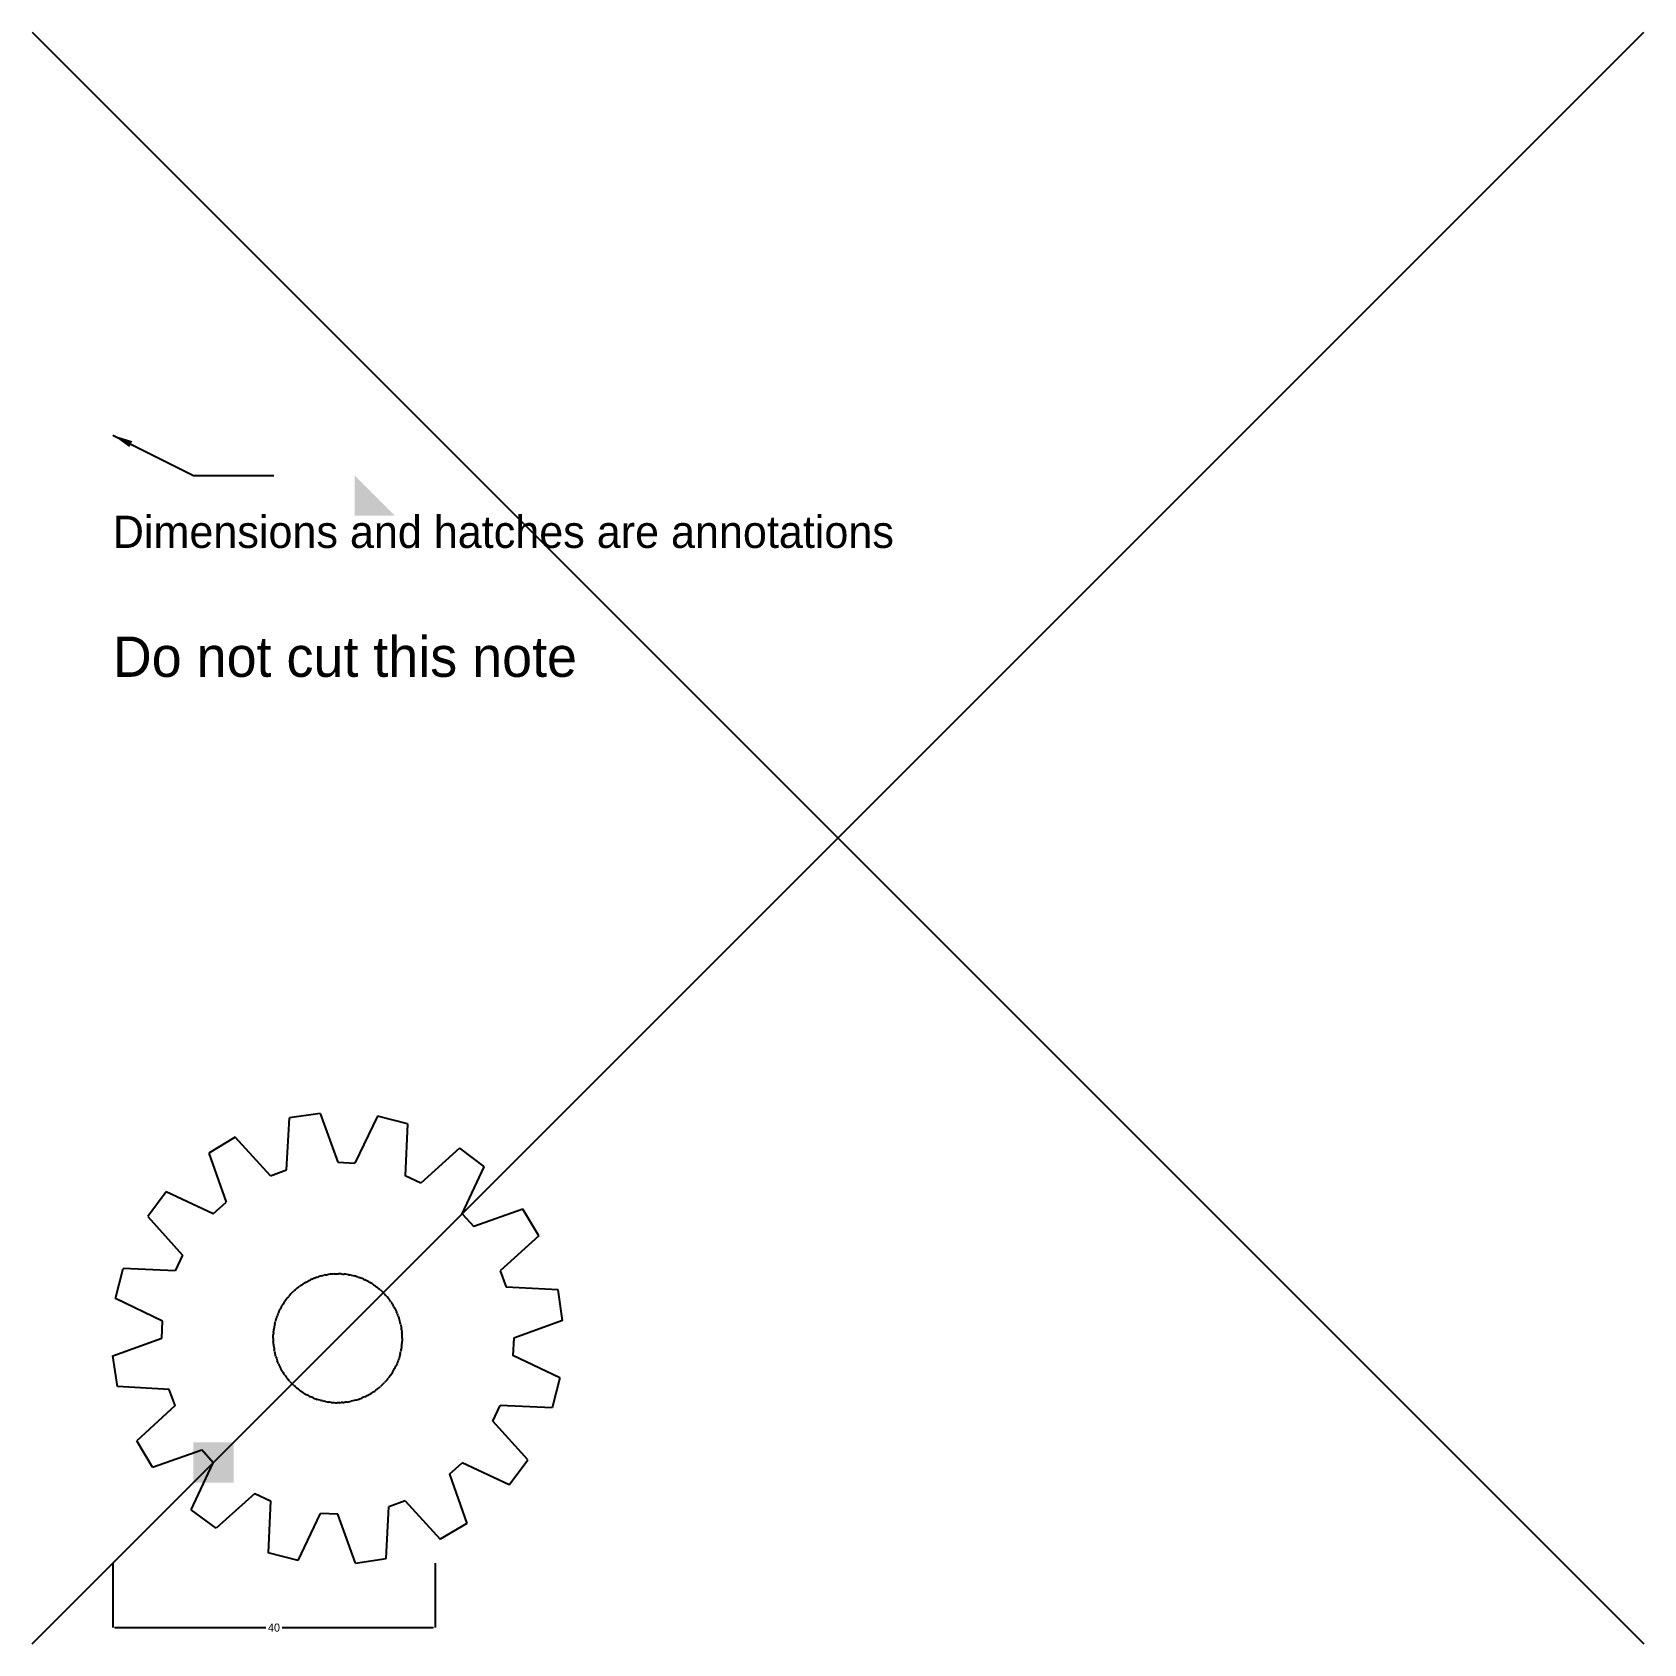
# Model space of a CAD drawing. Header units: millimetres. Extents: x 0 to 200, y 0 to 200.
import ezdxf

# ---------------------------------------------------------------- set-up
doc = ezdxf.new("R2010")
doc.units = ezdxf.units.MM
for name, color, linetype in [('ANNOTATION', 3, 'Continuous'), ('bend', 4, 'Continuous'), ('CUT', 7, 'Continuous'), ('extent', 6, 'Continuous')]:
    doc.layers.add(name, color=color, linetype=linetype)
doc.dimstyles.get("Standard").update_dxf_attribs({"dimtxt": 2.5, "dimasz": 2.5, "dimexe": 1.25, "dimexo": 0.625, "dimtad": 1, "dimcen": 2.5, "dimazin": 3, "dimtfac": 1, "dimtmove": 0, "dimatfit": 3})

# ---------------------------------------------------------------- blocks, each defined once
blk = doc.blocks.new('_CLOSEDFILLED')
at = {"color": 0, "linetype": 'BYBLOCK'}
blk.add_solid([(-1, 0.16), (0, 0), (-1, -0.16)], dxfattribs=at)
blk = doc.blocks.new('*D1')
for p, q in [((10, 10), (10, 2)), ((50, 10), (50, 2)), ((10.25, 2), (29, 2)), ((31, 2), (49.75, 2))]:
    blk.add_line(p, q)
at = {"layer": 'Defpoints'}
for p in [(10, 10), (50, 10), (10, 2)]:
    blk.add_point(p, dxfattribs=at)
at = {"layer": 'ANNOTATION', "xscale": 0.25, "yscale": 0.25, "rotation": 180}
blk.add_blockref('_CLOSEDFILLED', (10, 2), dxfattribs=at)
at = {"layer": 'ANNOTATION', "xscale": 0.25, "yscale": 0.25}
blk.add_blockref('_CLOSEDFILLED', (50, 2), dxfattribs=at)
at = {"layer": 'ANNOTATION', "insert": (30, 2), "char_height": 1, "attachment_point": 5}
blk.add_mtext('40', dxfattribs=at)

msp = doc.modelspace()

# ---------------------------------------------------------------- hatches: boundary and pattern name
at = {"layer": 'ANNOTATION'}
msp.add_hatch(color=3, dxfattribs=at).paths.add_polyline_path([(20, 20), (25, 20), (25, 25), (20, 25)])

# ---------------------------------------------------------------- linework, layer by layer
msp.add_solid([(40, 140), (45, 140), (40, 145)], dxfattribs=at)
at = {"layer": 'bend'}
msp.add_line((0, 0), (200, 200), dxfattribs=at)
at = {"layer": 'CUT'}
for p, q in [((31.574, 58.813), (31.913, 65.263)), ((35.717, 65.827), (31.913, 65.263)), ((35.717, 65.827), (37.914, 59.754)), ((42.836, 65.478), (40.054, 59.649)), ((46.566, 64.543), (42.836, 65.478)), ((46.566, 64.543), (46.271, 58.091)), ((25.202, 62.862), (21.904, 60.885)), ((29.556, 58.091), (25.202, 62.862)), ((21.904, 60.885), (24.059, 54.796)), ((53.01, 61.496), (48.209, 57.175)), ((53.01, 61.496), (56.098, 59.205)), ((29.556, 58.091), (31.574, 58.813)), ((37.914, 59.754), (40.054, 59.649)), ((48.209, 57.175), (46.271, 58.091)), ((53.357, 53.357), (56.098, 59.205)), ((16.622, 56.098), (14.332, 53.01)), ((22.47, 53.357), (16.622, 56.098)), ((22.47, 53.357), (24.059, 54.796)), ((14.332, 53.01), (18.653, 48.209)), ((53.357, 53.357), (54.796, 51.769)), ((60.885, 53.924), (54.796, 51.769)), ((62.862, 50.625), (60.885, 53.924)), ((62.862, 50.625), (58.091, 46.271)), ((18.653, 48.209), (17.736, 46.271)), ((10.35, 42.836), (11.284, 46.566)), ((17.736, 46.271), (11.284, 46.566)), ((58.091, 46.271), (58.813, 44.254)), ((32.614, 43.906), (32.749, 44.023)), ((32.886, 44.136), (32.749, 44.023)), ((32.886, 44.136), (33.026, 44.247)), ((33.026, 44.247), (33.168, 44.354)), ((33.313, 44.458), (33.168, 44.354)), ((33.313, 44.458), (33.46, 44.559)), ((33.609, 44.657), (33.46, 44.559)), ((33.76, 44.751), (33.609, 44.657)), ((33.914, 44.842), (33.76, 44.751)), ((33.914, 44.842), (34.069, 44.929)), ((34.069, 44.929), (34.226, 45.013)), ((34.226, 45.013), (34.385, 45.094)), ((34.385, 45.094), (34.546, 45.17)), ((34.709, 45.244), (34.546, 45.17)), ((34.709, 45.244), (34.873, 45.313)), ((35.038, 45.379), (34.873, 45.313)), ((35.038, 45.379), (35.205, 45.441)), ((35.374, 45.5), (35.205, 45.441)), ((35.374, 45.5), (35.543, 45.555)), ((35.714, 45.605), (35.543, 45.555)), ((35.886, 45.653), (35.714, 45.605)), ((35.886, 45.653), (36.059, 45.696)), ((36.059, 45.696), (36.233, 45.735)), ((36.408, 45.771), (36.233, 45.735)), ((36.408, 45.771), (36.583, 45.802)), ((36.759, 45.83), (36.583, 45.802)), ((36.936, 45.854), (36.759, 45.83)), ((37.113, 45.874), (36.936, 45.854)), ((37.29, 45.889), (37.113, 45.874)), ((37.468, 45.901), (37.29, 45.889)), ((37.468, 45.901), (37.646, 45.909)), ((37.646, 45.909), (37.825, 45.913)), ((37.825, 45.913), (38.003, 45.913)), ((38.181, 45.909), (38.003, 45.913)), ((38.359, 45.901), (38.181, 45.909)), ((38.359, 45.901), (38.537, 45.889)), ((38.537, 45.889), (38.714, 45.874)), ((38.892, 45.854), (38.714, 45.874)), ((39.068, 45.83), (38.892, 45.854)), ((39.244, 45.802), (39.068, 45.83)), ((39.244, 45.802), (39.42, 45.771)), ((39.594, 45.735), (39.42, 45.771)), ((39.594, 45.735), (39.768, 45.696)), ((39.768, 45.696), (39.941, 45.653)), ((40.113, 45.605), (39.941, 45.653)), ((40.284, 45.555), (40.113, 45.605)), ((40.454, 45.5), (40.284, 45.555)), ((40.454, 45.5), (40.622, 45.441)), ((40.789, 45.379), (40.622, 45.441)), ((40.955, 45.313), (40.789, 45.379)), ((41.119, 45.244), (40.955, 45.313)), ((41.119, 45.244), (41.281, 45.17)), ((41.442, 45.094), (41.281, 45.17)), ((41.601, 45.013), (41.442, 45.094)), ((41.758, 44.929), (41.601, 45.013)), ((41.914, 44.842), (41.758, 44.929)), ((42.067, 44.751), (41.914, 44.842)), ((42.218, 44.657), (42.067, 44.751)), ((42.218, 44.657), (42.368, 44.559)), ((42.368, 44.559), (42.514, 44.458)), ((42.514, 44.458), (42.659, 44.354)), ((42.659, 44.354), (42.801, 44.247)), ((42.941, 44.136), (42.801, 44.247)), ((43.079, 44.023), (42.941, 44.136)), ((43.214, 43.906), (43.079, 44.023)), ((65.263, 43.914), (58.813, 44.254)), ((16.179, 40.054), (10.35, 42.836)), ((31.123, 42.143), (31.03, 41.991)), ((31.219, 42.293), (31.123, 42.143)), ((31.318, 42.441), (31.219, 42.293)), ((31.421, 42.587), (31.318, 42.441)), ((31.526, 42.731), (31.421, 42.587)), ((31.635, 42.872), (31.526, 42.731)), ((31.635, 42.872), (31.747, 43.01)), ((31.747, 43.01), (31.862, 43.146)), ((31.98, 43.28), (31.862, 43.146)), ((32.101, 43.411), (31.98, 43.28)), ((32.225, 43.539), (32.101, 43.411)), ((32.225, 43.539), (32.352, 43.664)), ((32.352, 43.664), (32.482, 43.787)), ((32.614, 43.906), (32.482, 43.787)), ((43.214, 43.906), (43.346, 43.787)), ((43.346, 43.787), (43.475, 43.664)), ((43.602, 43.539), (43.475, 43.664)), ((43.726, 43.411), (43.602, 43.539)), ((43.726, 43.411), (43.847, 43.28)), ((43.847, 43.28), (43.965, 43.146)), ((44.08, 43.01), (43.965, 43.146)), ((44.192, 42.872), (44.08, 43.01)), ((44.301, 42.731), (44.192, 42.872)), ((44.407, 42.587), (44.301, 42.731)), ((44.509, 42.441), (44.407, 42.587)), ((44.509, 42.441), (44.608, 42.293)), ((44.704, 42.143), (44.608, 42.293)), ((44.704, 42.143), (44.797, 41.991)), ((65.827, 40.111), (65.263, 43.914)), ((16.074, 37.914), (16.179, 40.054)), ((30.153, 39.855), (30.198, 40.027)), ((30.247, 40.199), (30.198, 40.027)), ((30.247, 40.199), (30.3, 40.369)), ((30.3, 40.369), (30.356, 40.538)), ((30.356, 40.538), (30.417, 40.706)), ((30.481, 40.872), (30.417, 40.706)), ((30.481, 40.872), (30.548, 41.037)), ((30.62, 41.2), (30.548, 41.037)), ((30.62, 41.2), (30.695, 41.362)), ((30.695, 41.362), (30.774, 41.522)), ((30.856, 41.68), (30.774, 41.522)), ((30.856, 41.68), (30.941, 41.836)), ((30.941, 41.836), (31.03, 41.991)), ((44.886, 41.836), (44.797, 41.991)), ((44.886, 41.836), (44.972, 41.68)), ((44.972, 41.68), (45.054, 41.522)), ((45.054, 41.522), (45.132, 41.362)), ((45.132, 41.362), (45.207, 41.2)), ((45.279, 41.037), (45.207, 41.2)), ((45.279, 41.037), (45.347, 40.872)), ((45.411, 40.706), (45.347, 40.872)), ((45.411, 40.706), (45.471, 40.538)), ((45.471, 40.538), (45.528, 40.369)), ((45.58, 40.199), (45.528, 40.369)), ((45.629, 40.027), (45.58, 40.199)), ((45.675, 39.855), (45.629, 40.027)), ((65.827, 40.111), (59.754, 37.914)), ((29.914, 37.914), (29.916, 38.092)), ((29.916, 38.092), (29.922, 38.27)), ((29.922, 38.27), (29.932, 38.448)), ((29.945, 38.626), (29.932, 38.448)), ((29.945, 38.626), (29.963, 38.803)), ((29.985, 38.98), (29.963, 38.803)), ((29.985, 38.98), (30.011, 39.156)), ((30.04, 39.332), (30.011, 39.156)), ((30.074, 39.507), (30.04, 39.332)), ((30.111, 39.681), (30.074, 39.507)), ((30.111, 39.681), (30.153, 39.855)), ((45.716, 39.681), (45.675, 39.855)), ((45.716, 39.681), (45.753, 39.507)), ((45.753, 39.507), (45.787, 39.332)), ((45.787, 39.332), (45.817, 39.156)), ((45.842, 38.98), (45.817, 39.156)), ((45.842, 38.98), (45.864, 38.803)), ((45.864, 38.803), (45.882, 38.626)), ((45.896, 38.448), (45.882, 38.626)), ((45.906, 38.27), (45.896, 38.448)), ((45.912, 38.092), (45.906, 38.27)), ((45.914, 37.914), (45.912, 38.092)), ((10, 35.717), (16.074, 37.914)), ((29.914, 37.914), (29.916, 37.735)), ((29.916, 37.735), (29.922, 37.557)), ((29.932, 37.379), (29.922, 37.557)), ((29.945, 37.202), (29.932, 37.379)), ((29.945, 37.202), (29.963, 37.024)), ((29.963, 37.024), (29.985, 36.847)), ((29.985, 36.847), (30.011, 36.671)), ((30.011, 36.671), (30.04, 36.495)), ((30.074, 36.32), (30.04, 36.495)), ((30.074, 36.32), (30.111, 36.146)), ((30.153, 35.973), (30.111, 36.146)), ((45.675, 35.973), (45.716, 36.146)), ((45.716, 36.146), (45.753, 36.32)), ((45.787, 36.495), (45.753, 36.32)), ((45.787, 36.495), (45.817, 36.671)), ((45.842, 36.847), (45.817, 36.671)), ((45.842, 36.847), (45.864, 37.024)), ((45.864, 37.024), (45.882, 37.202)), ((45.882, 37.202), (45.896, 37.379)), ((45.896, 37.379), (45.906, 37.557)), ((45.912, 37.735), (45.906, 37.557)), ((45.914, 37.914), (45.912, 37.735)), ((59.754, 37.914), (59.649, 35.773)), ((10.564, 31.913), (10, 35.717)), ((30.198, 35.8), (30.153, 35.973)), ((30.247, 35.629), (30.198, 35.8)), ((30.247, 35.629), (30.3, 35.459)), ((30.3, 35.459), (30.356, 35.289)), ((30.356, 35.289), (30.417, 35.122)), ((30.481, 34.955), (30.417, 35.122)), ((30.548, 34.791), (30.481, 34.955)), ((30.548, 34.791), (30.62, 34.627)), ((30.62, 34.627), (30.695, 34.466)), ((30.695, 34.466), (30.774, 34.306)), ((30.856, 34.147), (30.774, 34.306)), ((30.941, 33.991), (30.856, 34.147)), ((44.886, 33.991), (44.972, 34.147)), ((44.972, 34.147), (45.054, 34.306)), ((45.054, 34.306), (45.132, 34.466)), ((45.207, 34.627), (45.132, 34.466)), ((45.279, 34.791), (45.207, 34.627)), ((45.347, 34.955), (45.279, 34.791)), ((45.411, 35.122), (45.347, 34.955)), ((45.471, 35.289), (45.411, 35.122)), ((45.528, 35.459), (45.471, 35.289)), ((45.58, 35.629), (45.528, 35.459)), ((45.629, 35.8), (45.58, 35.629)), ((45.675, 35.973), (45.629, 35.8)), ((65.478, 32.991), (59.649, 35.773)), ((31.03, 33.837), (30.941, 33.991)), ((31.03, 33.837), (31.123, 33.684)), ((31.219, 33.534), (31.123, 33.684)), ((31.318, 33.386), (31.219, 33.534)), ((31.318, 33.386), (31.421, 33.24)), ((31.421, 33.24), (31.526, 33.097)), ((31.526, 33.097), (31.635, 32.956)), ((31.635, 32.956), (31.747, 32.817)), ((31.862, 32.681), (31.747, 32.817)), ((31.98, 32.547), (31.862, 32.681)), ((31.98, 32.547), (32.101, 32.417)), ((32.225, 32.288), (32.101, 32.417)), ((32.352, 32.163), (32.225, 32.288)), ((32.482, 32.041), (32.352, 32.163)), ((32.482, 32.041), (32.614, 31.921)), ((43.346, 32.041), (43.214, 31.921)), ((43.475, 32.163), (43.346, 32.041)), ((43.475, 32.163), (43.602, 32.288)), ((43.602, 32.288), (43.726, 32.417)), ((43.847, 32.547), (43.726, 32.417)), ((43.965, 32.681), (43.847, 32.547)), ((44.08, 32.817), (43.965, 32.681)), ((44.08, 32.817), (44.192, 32.956)), ((44.301, 33.097), (44.192, 32.956)), ((44.407, 33.24), (44.301, 33.097)), ((44.509, 33.386), (44.407, 33.24)), ((44.509, 33.386), (44.608, 33.534)), ((44.608, 33.534), (44.704, 33.684)), ((44.704, 33.684), (44.797, 33.837)), ((44.797, 33.837), (44.886, 33.991)), ((65.478, 32.991), (64.543, 29.261)), ((17.014, 31.574), (10.564, 31.913)), ((17.736, 29.556), (17.014, 31.574)), ((32.614, 31.921), (32.749, 31.804)), ((32.749, 31.804), (32.886, 31.691)), ((33.026, 31.58), (32.886, 31.691)), ((33.168, 31.473), (33.026, 31.58)), ((33.313, 31.369), (33.168, 31.473)), ((33.46, 31.268), (33.313, 31.369)), ((33.46, 31.268), (33.609, 31.171)), ((33.609, 31.171), (33.76, 31.076)), ((33.76, 31.076), (33.914, 30.985)), ((33.914, 30.985), (34.069, 30.898)), ((34.226, 30.814), (34.069, 30.898)), ((34.226, 30.814), (34.385, 30.734)), ((34.385, 30.734), (34.546, 30.657)), ((34.709, 30.584), (34.546, 30.657)), ((34.873, 30.514), (34.709, 30.584)), ((34.873, 30.514), (35.038, 30.448)), ((35.038, 30.448), (35.205, 30.386)), ((35.205, 30.386), (35.374, 30.328)), ((35.543, 30.273), (35.374, 30.328)), ((35.714, 30.222), (35.543, 30.273)), ((35.714, 30.222), (35.886, 30.175)), ((36.059, 30.132), (35.886, 30.175)), ((36.059, 30.132), (36.233, 30.092)), ((36.408, 30.057), (36.233, 30.092)), ((36.408, 30.057), (36.583, 30.025)), ((36.583, 30.025), (36.759, 29.997)), ((39.068, 29.997), (39.244, 30.025)), ((39.244, 30.025), (39.42, 30.057)), ((39.42, 30.057), (39.594, 30.092)), ((39.768, 30.132), (39.594, 30.092)), ((39.941, 30.175), (39.768, 30.132)), ((40.113, 30.222), (39.941, 30.175)), ((40.113, 30.222), (40.284, 30.273)), ((40.284, 30.273), (40.454, 30.328)), ((40.454, 30.328), (40.622, 30.386)), ((40.622, 30.386), (40.789, 30.448)), ((40.789, 30.448), (40.955, 30.514)), ((41.119, 30.584), (40.955, 30.514)), ((41.281, 30.657), (41.119, 30.584)), ((41.281, 30.657), (41.442, 30.734)), ((41.601, 30.814), (41.442, 30.734)), ((41.601, 30.814), (41.758, 30.898)), ((41.758, 30.898), (41.914, 30.985)), ((41.914, 30.985), (42.067, 31.076)), ((42.067, 31.076), (42.218, 31.171)), ((42.218, 31.171), (42.368, 31.268)), ((42.368, 31.268), (42.514, 31.369)), ((42.514, 31.369), (42.659, 31.473)), ((42.659, 31.473), (42.801, 31.58)), ((42.801, 31.58), (42.941, 31.691)), ((42.941, 31.691), (43.079, 31.804)), ((43.079, 31.804), (43.214, 31.921)), ((17.736, 29.556), (12.966, 25.202)), ((36.936, 29.974), (36.759, 29.997)), ((37.113, 29.954), (36.936, 29.974)), ((37.113, 29.954), (37.29, 29.938)), ((37.29, 29.938), (37.468, 29.926)), ((37.468, 29.926), (37.646, 29.918)), ((37.646, 29.918), (37.825, 29.914)), ((38.003, 29.914), (37.825, 29.914)), ((38.181, 29.918), (38.003, 29.914)), ((38.181, 29.918), (38.359, 29.926)), ((38.537, 29.938), (38.359, 29.926)), ((38.537, 29.938), (38.714, 29.954)), ((38.892, 29.974), (38.714, 29.954)), ((39.068, 29.997), (38.892, 29.974)), ((57.175, 27.618), (58.091, 29.556)), ((64.543, 29.261), (58.091, 29.556)), ((61.496, 22.818), (57.175, 27.618)), ((14.942, 21.904), (12.966, 25.202)), ((14.942, 21.904), (21.031, 24.059)), ((22.47, 22.47), (21.031, 24.059)), ((19.729, 16.622), (22.47, 22.47)), ((51.769, 21.031), (53.357, 22.47)), ((59.205, 19.729), (53.357, 22.47)), ((59.205, 19.729), (61.496, 22.818)), ((51.769, 21.031), (53.924, 14.942)), ((27.618, 18.653), (22.818, 14.332)), ((27.618, 18.653), (29.556, 17.736)), ((22.818, 14.332), (19.729, 16.622)), ((29.556, 17.736), (29.261, 11.284)), ((32.991, 10.35), (35.773, 16.179)), ((37.914, 16.074), (35.773, 16.179)), ((40.111, 10), (37.914, 16.074)), ((43.914, 10.564), (44.254, 17.014)), ((46.271, 17.736), (44.254, 17.014)), ((46.271, 17.736), (50.625, 12.966)), ((53.924, 14.942), (50.625, 12.966)), ((32.991, 10.35), (29.261, 11.284)), ((40.111, 10), (43.914, 10.564))]:
    msp.add_line(p, q, dxfattribs=at)
at = {"layer": 'extent'}
msp.add_line((0, 200), (200, 0), dxfattribs=at)

# ---------------------------------------------------------------- texts
at = {"layer": 'ANNOTATION'}
msp.add_text('Do not cut this note', height=5, dxfattribs=at).set_placement((10, 120))
at = {"layer": 'ANNOTATION', "insert": (10, 140), "char_height": 4, "attachment_point": 1}
msp.add_mtext('Dimensions and hatches are annotations', dxfattribs=at)

# ---------------------------------------------------------------- dimensions: what is measured, and where the dimension line sits
at = {"layer": 'ANNOTATION'}
dim = msp.add_linear_dim(base=(10, 2), p1=(10, 10), p2=(50, 10), dimstyle='Standard', dxfattribs=at)
dim.commit()
dim.dimension.update_dxf_attribs({"geometry": '*D1', "text_midpoint": (30, 2)})

# ---------------------------------------------------------------- leaders
msp.add_leader([(10, 150), (20, 145), (30, 145)], dimstyle='Standard', dxfattribs=at)

doc.saveas('drawing.dxf')
